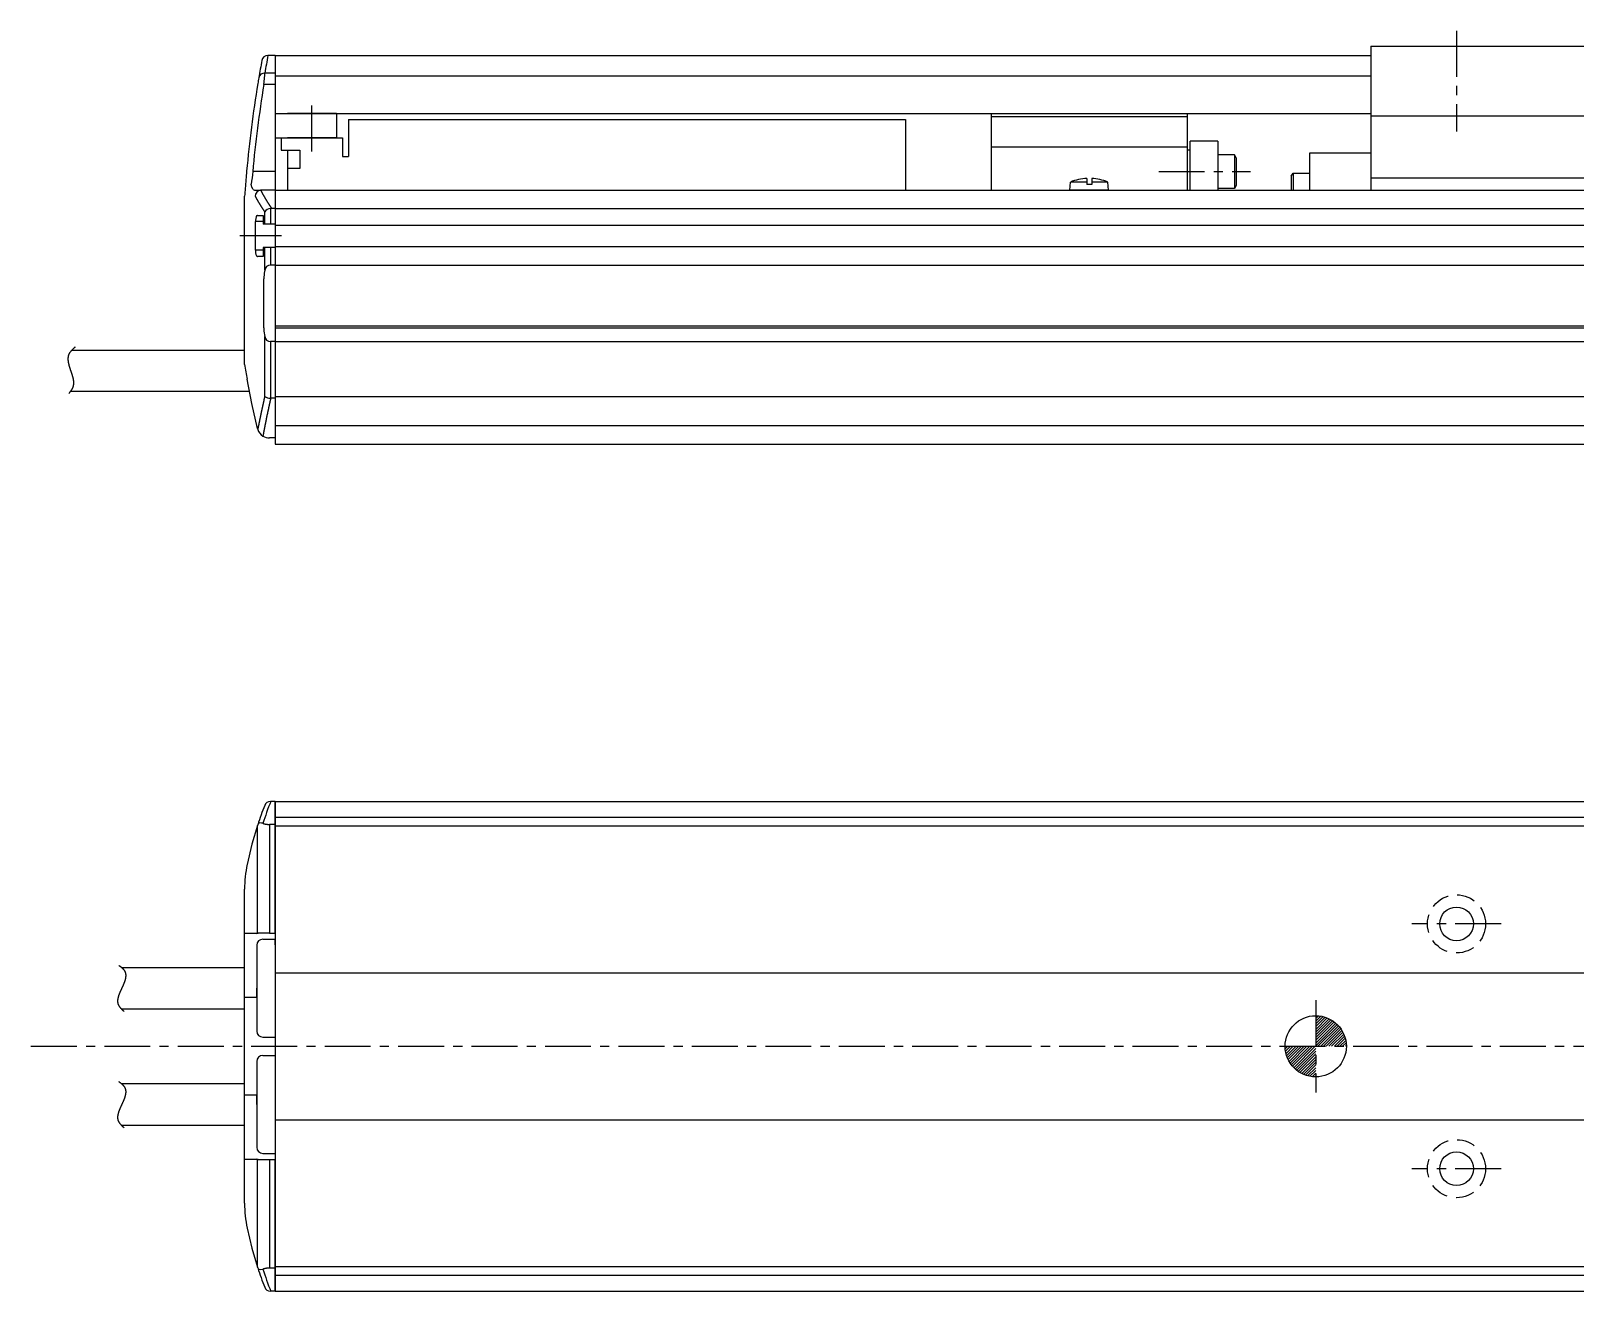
# Model space of a CAD drawing. Extents: x -241 to 503, y 113 to 503.
# Drawn here: x -107.5 to 144.8, y 148.9 to 354.8 of the extents above; entities that cross this region are included whole.
import ezdxf

# ---------------------------------------------------------------- set-up
doc = ezdxf.new("R2010")
doc.units = 0
for name, pattern in [('CENTER', [12, 7.5, -1.5, 1.5, -1.5]), ('CONTINOUS', [0]), ('DASHED', [4.5, 3, -1.5])]:
    doc.linetypes.add(name, pattern=pattern)
doc.layers.get('0').update_dxf_attribs({"linetype": 'CONTINUOUS'})
doc.layers.add('CENTER', color=1, linetype='CENTER')

# ---------------------------------------------------------------- blocks, each defined once
blk = doc.blocks.new('DTL0004')
at = {"color": 0, "linetype": 'CONTINUOUS'}
for p, q in [((-3.15, 0), (-3.04, 1.3)), ((3.15, 0), (-3.15, 0)), ((-0.4, 1.3), (-3.04, 1.3)), ((-0.4, 1.89), (-0.4, 0.9)), ((0.4, 0.9), (-0.4, 0.9)), ((0.4, 1.89), (0.4, 0.9)), ((3.04, 1.3), (0.4, 1.3)), ((3.15, 0), (3.04, 1.3))]:
    blk.add_line(p, q, dxfattribs=at)
for start, end in [(92.8723, 112.3565), (67.6435, 87.1277)]:
    blk.add_arc((0, -6.08), 7.98, start, end, dxfattribs=at)
at = {"color": 0}
blk.add_point((0, 0), dxfattribs=at)
blk.add_point((0, 0), dxfattribs=at)
blk = doc.blocks.new('*X7')
at = {"color": 0, "linetype": 'CONTINOUS'}
for p, q in [((102.44, 193.42), (102.87, 193.85)), ((102.44, 192.98), (103.26, 193.8)), ((102.44, 192.53), (103.63, 193.72)), ((102.44, 192.08), (103.98, 193.62)), ((102.44, 191.63), (104.31, 193.5)), ((102.44, 191.19), (104.62, 193.37)), ((102.44, 190.74), (104.91, 193.21)), ((102.44, 190.29), (105.19, 193.04)), ((102.44, 189.84), (105.45, 192.86)), ((102.44, 189.4), (105.7, 192.66)), ((102.44, 188.95), (105.93, 192.44)), ((102.8, 188.86), (106.15, 192.21)), ((103.25, 188.86), (106.36, 191.97)), ((103.7, 188.86), (106.55, 191.72)), ((104.15, 188.86), (106.73, 191.44)), ((104.59, 188.86), (106.89, 191.16)), ((105.04, 188.86), (107.03, 190.85)), ((105.49, 188.86), (107.16, 190.53)), ((105.93, 188.86), (107.26, 190.19)), ((106.38, 188.86), (107.35, 189.83)), ((106.83, 188.86), (107.41, 189.44)), ((97.46, 188.44), (97.88, 188.86)), ((97.51, 188.04), (98.33, 188.86)), ((97.59, 187.67), (98.78, 188.86)), ((97.69, 187.32), (99.23, 188.86)), ((97.8, 187), (99.67, 188.86)), ((97.94, 186.69), (100.12, 188.86)), ((98.1, 186.39), (100.57, 188.86)), ((98.27, 186.12), (101.01, 188.86)), ((98.45, 185.85), (101.46, 188.86)), ((98.65, 185.61), (101.91, 188.86)), ((98.86, 185.37), (102.36, 188.86)), ((99.09, 185.15), (102.44, 188.5)), ((99.33, 184.95), (102.44, 188.06)), ((99.59, 184.76), (102.44, 187.61)), ((99.86, 184.58), (102.44, 187.16)), ((100.15, 184.42), (102.44, 186.71)), ((107.28, 188.86), (107.44, 189.03)), ((100.45, 184.28), (102.44, 186.27)), ((100.77, 184.15), (102.44, 185.82)), ((101.11, 184.04), (102.44, 185.37)), ((101.48, 183.96), (102.44, 184.93)), ((101.86, 183.9), (102.44, 184.48)), ((102.28, 183.87), (102.44, 184.03))]:
    blk.add_line(p, q, dxfattribs=at)

msp = doc.modelspace()

# ---------------------------------------------------------------- linework, layer by layer
at = {"color": 7, "linetype": 'CONTINOUS'}
for p, q in [((-68.75, 350.76), (-68.74, 350.76)), ((-67.56, 350.76), (-68.74, 350.76)), ((-67.56, 350.76), (-67.56, 341.26)), ((-67.56, 350.76), (-67.56, 288.26)), ((-67.56, 350.76), (111.44, 350.76)), ((-67.56, 350.76), (-67.56, 341.26)), ((111.44, 352.26), (189.44, 352.26)), ((111.44, 352.26), (111.44, 328.76)), ((-67.56, 345.99), (-69.41, 345.99)), ((-67.56, 347.87), (-69.25, 347.87)), ((-67.56, 347.4), (111.44, 347.4)), ((-67.56, 341.26), (111.44, 341.26)), ((-57.56, 341.26), (-65.56, 341.26)), ((-57.56, 341.26), (-57.56, 337.26)), ((49.44, 341.26), (49.44, 328.76)), ((49.44, 340.79), (81.44, 340.79)), ((81.44, 341.26), (81.44, 328.76)), ((111.44, 340.89), (154.37, 340.89)), ((-55.56, 340.26), (35.44, 340.26)), ((-55.56, 340.26), (-55.56, 334.26)), ((35.44, 340.26), (35.44, 328.76)), ((-67.56, 337.26), (-56.56, 337.26)), ((-66.56, 337.26), (-66.56, 335.26)), ((-57.56, 337.26), (-65.56, 337.26)), ((-56.56, 337.26), (-56.56, 334.26)), ((49.44, 335.8), (81.44, 335.8)), ((81.94, 328.76), (81.94, 336.76)), ((86.44, 336.76), (81.94, 336.76)), ((86.44, 336.76), (86.44, 328.76)), ((-66.56, 335.26), (-63.56, 335.26)), ((-65.56, 335.26), (-65.56, 328.76)), ((-63.56, 335.26), (-63.56, 332.26)), ((-56.56, 334.26), (-55.56, 334.26)), ((81.94, 335.26), (81.44, 335.26)), ((89.15, 334.51), (86.44, 334.51)), ((89.44, 334.01), (89.15, 334.51)), ((89.15, 334.51), (89.15, 329.01)), ((89.44, 334.01), (89.44, 329.51)), ((111.44, 334.76), (101.44, 334.76)), ((101.44, 334.76), (101.44, 328.76)), ((-67.56, 331.76), (-71.23, 331.76)), ((-63.56, 332.26), (-65.56, 332.26)), ((98.44, 331.01), (98.73, 331.51)), ((98.44, 331.01), (98.44, 328.76)), ((98.73, 331.51), (98.73, 328.76)), ((98.73, 331.51), (101.44, 331.51)), ((111.44, 330.76), (189.44, 330.76)), ((-72.46, 329.08), (-72.46, 329.06)), ((-71.16, 328.85), (-70.95, 328.76)), ((-70.95, 328.76), (-69.8, 328.76)), ((-69.8, 328.76), (-69.95, 328.75)), ((-67.56, 328.76), (-69.8, 328.76)), ((-67.56, 328.76), (488.44, 328.76)), ((-67.56, 328.76), (-67.56, 287.26)), ((89.15, 329.01), (86.44, 329.01)), ((89.44, 329.51), (89.15, 329.01)), ((-72.56, 300.26), (-72.56, 327.76)), ((-68.14, 325.76), (-68.34, 325.74)), ((-68.34, 325.74), (-68.34, 323.16)), ((-67.56, 325.76), (-68.14, 325.76)), ((-67.56, 325.76), (488.44, 325.76)), ((-70.79, 318.91), (-70.79, 323.61)), ((-69.53, 323.61), (-70.79, 323.61)), ((-70.47, 324.61), (-69.53, 324.61)), ((-69.53, 324.61), (-69.53, 323.16)), ((-67.56, 323.16), (-69.53, 323.16)), ((-69.27, 323.16), (-69.27, 325.18)), ((-67.56, 323.01), (488.44, 323.01)), ((-69.53, 318.91), (-70.79, 318.91)), ((-69.53, 317.91), (-70.47, 317.91)), ((-67.56, 319.36), (-69.53, 319.36)), ((-69.53, 319.36), (-69.53, 317.91)), ((-69.27, 315.69), (-69.27, 319.36)), ((-68.34, 319.36), (-68.34, 316.49)), ((-67.56, 319.51), (488.44, 319.51)), ((-67.56, 316.49), (-68.34, 316.49)), ((-67.56, 316.49), (488.44, 316.49)), ((-69.41, 306.26), (-69.41, 314.26)), ((-67.56, 306.56), (488.44, 306.56)), ((-67.56, 306.26), (488.44, 306.26)), ((-69.27, 295.03), (-69.27, 304.82)), ((-68.34, 304.02), (-68.34, 294.76)), ((-67.56, 304.02), (-68.34, 304.02)), ((-67.56, 304.02), (488.44, 304.02)), ((-100.77, 302.61), (-72.59, 302.61)), ((-100.98, 295.91), (-71.78, 295.91)), ((-68.34, 294.76), (-68.29, 294.76)), ((-67.56, 294.76), (-68.29, 294.76)), ((-67.56, 295.03), (488.44, 295.03)), ((-67.56, 290.26), (488.44, 290.26)), ((-70.45, 289.79), (-70.41, 289.65)), ((-67.56, 288.26), (-68.5, 288.26)), ((-67.56, 287.26), (488.44, 287.26)), ((-68.34, 228.86), (-68.29, 228.86)), ((-67.56, 228.86), (-68.29, 228.86)), ((-67.56, 228.86), (-67.56, 148.86)), ((-67.56, 228.86), (488.44, 228.86)), ((-67.56, 225.11), (-67.56, 228.86)), ((-70.45, 224.95), (-70.41, 225.07)), ((-70.45, 207.36), (-70.45, 224.95)), ((-67.56, 225.11), (-68.5, 225.11)), ((-68.5, 225.11), (-68.5, 207.36)), ((-67.56, 226.27), (488.44, 226.27)), ((-67.56, 207.36), (-67.56, 225.11)), ((-67.56, 224.86), (488.44, 224.86)), ((-72.56, 163.21), (-72.56, 214.52)), ((-72.56, 207.31), (-72.39, 207.36)), ((-72.39, 207.36), (-70.45, 207.36)), ((-70.56, 207.29), (-70.36, 207.36)), ((-68.5, 207.36), (-70.45, 207.36)), ((-68.5, 207.36), (-67.56, 207.36)), ((-67.56, 207.36), (-67.56, 206.38)), ((-70.56, 205.36), (-70.56, 191.36)), ((-69.56, 206.36), (-67.56, 206.36)), ((-67.56, 205.44), (-67.56, 206.38)), ((-67.56, 206.36), (-67.56, 190.36)), ((-67.56, 205.44), (-67.56, 204.92)), ((-92.64, 201.71), (-72.56, 201.71)), ((-67.56, 200.86), (488.44, 200.86)), ((-70.56, 196.86), (-72.56, 196.86)), ((-70.56, 196.86), (-70.56, 198.36)), ((-92.73, 195.01), (-72.56, 195.01)), ((-69.56, 190.36), (-67.56, 190.36)), ((-69.56, 187.36), (-67.56, 187.36)), ((-67.56, 187.36), (-67.56, 171.36)), ((-70.56, 186.36), (-70.56, 172.36)), ((-92.7, 182.76), (-72.56, 182.76)), ((-70.56, 180.86), (-72.56, 180.86)), ((-70.56, 179.36), (-70.56, 180.86)), ((-67.56, 176.86), (488.44, 176.86)), ((-92.68, 175.96), (-72.56, 175.96)), ((-67.56, 172.81), (-67.56, 172.29)), ((-67.56, 172.29), (-67.56, 171.35)), ((-72.39, 170.36), (-72.56, 170.42)), ((-70.45, 170.36), (-72.39, 170.36)), ((-70.36, 170.36), (-70.56, 170.44)), ((-70.45, 152.78), (-70.45, 170.36)), ((-70.45, 170.36), (-68.5, 170.36)), ((-69.56, 171.36), (-67.56, 171.36)), ((-68.5, 170.36), (-68.5, 152.62)), ((-68.5, 170.36), (-67.56, 170.36)), ((-67.56, 171.35), (-67.56, 170.36)), ((-67.56, 152.62), (-67.56, 170.36)), ((-70.41, 152.66), (-70.45, 152.78)), ((-67.56, 152.62), (-68.5, 152.62)), ((-67.56, 152.86), (488.44, 152.86)), ((-67.56, 148.86), (-67.56, 152.62)), ((-67.56, 151.46), (488.44, 151.46)), ((-68.29, 148.86), (-68.34, 148.86)), ((-67.56, 148.86), (-68.29, 148.86)), ((-67.56, 148.86), (488.44, 148.86))]:
    msp.add_line(p, q, dxfattribs=at)
for points in [[(-69.41, 345.99), (-69.37, 346.42), (-69.32, 347.04), (-69.28, 347.54), (-69.25, 347.87)], [(-71.16, 328.85), (-71.37, 329.24), (-71.46, 329.71)], [(-70.47, 324.61), (-70.48, 324.61), (-70.59, 324.54), (-70.68, 324.37), (-70.74, 324.13), (-70.78, 323.83), (-70.79, 323.61)], [(-70.79, 318.91), (-70.79, 318.81), (-70.76, 318.49), (-70.7, 318.2), (-70.61, 318), (-70.5, 317.91), (-70.47, 317.91)], [(-69.27, 315.69), (-69.35, 315.2), (-69.41, 314.26)], [(-69.41, 306.26), (-69.39, 305.71), (-69.27, 304.82)], [(-70.45, 289.79), (-71.36, 293.88), (-72.14, 297.84)], [(-70.45, 224.95), (-71.36, 221.86), (-72.14, 218.59)], [(-69.57, 225.29), (-69.78, 225.34), (-70.08, 225.35), (-70.3, 225.24), (-70.41, 225.07)], [(-72.14, 159.14), (-71.36, 155.87), (-70.45, 152.78)], [(-70.41, 152.66), (-70.36, 152.56), (-70.21, 152.43), (-69.96, 152.37), (-69.57, 152.44)]]:
    msp.add_lwpolyline(points, dxfattribs=at)
for points in [[(-69.95, 328.75, 0), (-69.94, 328.72, 0), (-69.92, 328.7, 0), (-69.91, 328.68, 0), (-69.9, 328.65, 0), (-69.89, 328.63, 0), (-69.87, 328.61, 0), (-69.86, 328.58, 0), (-69.85, 328.56, 0), (-69.84, 328.53, 0), (-69.82, 328.51, 0), (-69.81, 328.49, 0), (-69.8, 328.46, 0), (-69.79, 328.44, 0), (-69.77, 328.42, 0), (-69.76, 328.39, 0), (-69.75, 328.37, 0), (-69.74, 328.35, 0), (-69.72, 328.32, 0), (-69.71, 328.3, 0), (-69.7, 328.27, 0), (-69.69, 328.25, 0), (-69.67, 328.23, 0), (-69.66, 328.2, 0), (-69.65, 328.18, 0), (-69.63, 328.16, 0), (-69.62, 328.13, 0), (-69.61, 328.11, 0), (-69.59, 328.08, 0), (-69.58, 328.06, 0), (-69.57, 328.04, 0), (-69.56, 328.01, 0), (-69.54, 327.99, 0), (-69.53, 327.97, 0), (-69.52, 327.94, 0), (-69.5, 327.92, 0), (-69.49, 327.9, 0), (-69.48, 327.87, 0), (-69.46, 327.85, 0), (-69.45, 327.83, 0), (-69.44, 327.8, 0), (-69.42, 327.78, 0), (-69.41, 327.76, 0), (-69.4, 327.73, 0), (-69.38, 327.71, 0), (-69.37, 327.69, 0), (-69.35, 327.66, 0), (-69.34, 327.64, 0), (-69.33, 327.62, 0), (-69.31, 327.59, 0), (-69.3, 327.57, 0), (-69.29, 327.54, 0), (-69.27, 327.52, 0), (-69.26, 327.5, 0), (-69.25, 327.47, 0), (-69.23, 327.45, 0), (-69.22, 327.43, 0), (-69.2, 327.4, 0), (-69.19, 327.38, 0), (-69.18, 327.36, 0), (-69.16, 327.33, 0), (-69.15, 327.31, 0), (-69.13, 327.29, 0), (-69.12, 327.26, 0), (-69.11, 327.24, 0), (-69.09, 327.22, 0), (-69.08, 327.19, 0), (-69.06, 327.17, 0), (-69.05, 327.15, 0), (-69.03, 327.12, 0), (-69.02, 327.1, 0), (-69.01, 327.08, 0), (-68.99, 327.05, 0), (-68.98, 327.03, 0), (-68.96, 327.01, 0), (-68.95, 326.98, 0), (-68.93, 326.96, 0), (-68.92, 326.94, 0), (-68.9, 326.91, 0), (-68.89, 326.89, 0), (-68.88, 326.87, 0), (-68.86, 326.84, 0), (-68.85, 326.82, 0), (-68.83, 326.8, 0), (-68.82, 326.77, 0), (-68.8, 326.75, 0), (-68.79, 326.73, 0), (-68.77, 326.7, 0), (-68.76, 326.68, 0), (-68.74, 326.66, 0), (-68.73, 326.63, 0), (-68.71, 326.61, 0), (-68.7, 326.59, 0), (-68.68, 326.56, 0), (-68.67, 326.54, 0), (-68.65, 326.52, 0), (-68.64, 326.5, 0), (-68.62, 326.47, 0), (-68.61, 326.45, 0), (-68.59, 326.43, 0), (-68.58, 326.4, 0), (-68.56, 326.38, 0), (-68.55, 326.36, 0), (-68.53, 326.33, 0), (-68.52, 326.31, 0), (-68.5, 326.29, 0), (-68.49, 326.26, 0), (-68.47, 326.24, 0), (-68.46, 326.22, 0), (-68.44, 326.19, 0), (-68.42, 326.17, 0), (-68.41, 326.15, 0), (-68.39, 326.13, 0), (-68.38, 326.1, 0), (-68.36, 326.08, 0), (-68.35, 326.06, 0), (-68.33, 326.03, 0), (-68.32, 326.01, 0), (-68.3, 325.99, 0), (-68.28, 325.96, 0), (-68.27, 325.94, 0), (-68.25, 325.92, 0), (-68.24, 325.89, 0), (-68.22, 325.87, 0), (-68.21, 325.85, 0), (-68.19, 325.83, 0), (-68.17, 325.8, 0), (-68.16, 325.78, 0), (-68.14, 325.76, 0)], [(-70.84, 327.76, 0), (-70.83, 327.74, 0), (-70.82, 327.72, 0), (-70.81, 327.7, 0), (-70.8, 327.68, 0), (-70.79, 327.66, 0), (-70.78, 327.63, 0), (-70.77, 327.62, 0), (-70.75, 327.59, 0), (-70.74, 327.57, 0), (-70.73, 327.55, 0), (-70.72, 327.53, 0), (-70.71, 327.51, 0), (-70.7, 327.49, 0), (-70.69, 327.47, 0), (-70.68, 327.45, 0), (-70.67, 327.43, 0), (-70.65, 327.41, 0), (-70.64, 327.39, 0), (-70.63, 327.37, 0), (-70.62, 327.35, 0), (-70.61, 327.33, 0), (-70.6, 327.31, 0), (-70.59, 327.29, 0), (-70.57, 327.27, 0), (-70.56, 327.25, 0), (-70.55, 327.23, 0), (-70.54, 327.21, 0), (-70.53, 327.19, 0), (-70.52, 327.17, 0), (-70.51, 327.15, 0), (-70.49, 327.13, 0), (-70.48, 327.11, 0), (-70.47, 327.09, 0), (-70.46, 327.07, 0), (-70.45, 327.05, 0), (-70.44, 327.03, 0), (-70.43, 327, 0), (-70.41, 326.99, 0), (-70.4, 326.96, 0), (-70.39, 326.94, 0), (-70.38, 326.92, 0), (-70.37, 326.9, 0), (-70.35, 326.88, 0), (-70.34, 326.86, 0), (-70.33, 326.84, 0), (-70.32, 326.82, 0), (-70.31, 326.8, 0), (-70.3, 326.78, 0), (-70.28, 326.76, 0), (-70.27, 326.74, 0), (-70.26, 326.72, 0), (-70.25, 326.7, 0), (-70.24, 326.68, 0), (-70.22, 326.66, 0), (-70.21, 326.64, 0), (-70.2, 326.62, 0), (-70.19, 326.6, 0), (-70.18, 326.58, 0), (-70.16, 326.56, 0), (-70.15, 326.54, 0), (-70.14, 326.52, 0), (-70.13, 326.5, 0), (-70.11, 326.48, 0), (-70.1, 326.46, 0), (-70.09, 326.44, 0), (-70.08, 326.42, 0), (-70.07, 326.4, 0), (-70.05, 326.38, 0), (-70.04, 326.36, 0), (-70.03, 326.34, 0), (-70.02, 326.32, 0), (-70, 326.3, 0), (-69.99, 326.28, 0), (-69.98, 326.26, 0), (-69.97, 326.24, 0), (-69.95, 326.22, 0), (-69.94, 326.2, 0), (-69.93, 326.18, 0), (-69.92, 326.16, 0), (-69.9, 326.14, 0), (-69.89, 326.12, 0), (-69.88, 326.1, 0), (-69.86, 326.08, 0), (-69.85, 326.06, 0), (-69.84, 326.04, 0), (-69.83, 326.02, 0), (-69.81, 326, 0), (-69.8, 325.98, 0), (-69.79, 325.96, 0), (-69.78, 325.94, 0), (-69.76, 325.92, 0), (-69.75, 325.9, 0), (-69.74, 325.88, 0), (-69.72, 325.86, 0), (-69.71, 325.84, 0), (-69.7, 325.82, 0), (-69.69, 325.8, 0), (-69.67, 325.78, 0), (-69.66, 325.76, 0), (-69.65, 325.74, 0), (-69.63, 325.72, 0), (-69.62, 325.7, 0), (-69.61, 325.68, 0), (-69.59, 325.66, 0), (-69.58, 325.64, 0), (-69.57, 325.62, 0), (-69.55, 325.6, 0), (-69.54, 325.58, 0), (-69.53, 325.56, 0), (-69.51, 325.54, 0), (-69.5, 325.52, 0), (-69.49, 325.5, 0), (-69.47, 325.48, 0), (-69.46, 325.46, 0), (-69.45, 325.44, 0), (-69.43, 325.42, 0), (-69.42, 325.4, 0), (-69.41, 325.38, 0), (-69.39, 325.36, 0), (-69.38, 325.34, 0), (-69.37, 325.32, 0), (-69.35, 325.3, 0), (-69.34, 325.28, 0), (-69.33, 325.26, 0), (-69.31, 325.24, 0), (-69.3, 325.22, 0), (-69.29, 325.2, 0), (-69.27, 325.18, 0)], [(-69.27, 295.02, 0), (-69.28, 294.98, 0), (-69.29, 294.94, 0), (-69.3, 294.9, 0), (-69.31, 294.86, 0), (-69.32, 294.82, 0), (-69.33, 294.78, 0), (-69.34, 294.73, 0), (-69.35, 294.69, 0), (-69.36, 294.65, 0), (-69.37, 294.61, 0), (-69.38, 294.57, 0), (-69.39, 294.53, 0), (-69.39, 294.48, 0), (-69.4, 294.44, 0), (-69.41, 294.4, 0), (-69.42, 294.36, 0), (-69.43, 294.32, 0), (-69.44, 294.28, 0), (-69.45, 294.23, 0), (-69.46, 294.19, 0), (-69.47, 294.15, 0), (-69.48, 294.11, 0), (-69.49, 294.07, 0), (-69.5, 294.03, 0), (-69.51, 293.98, 0), (-69.52, 293.94, 0), (-69.53, 293.9, 0), (-69.53, 293.86, 0), (-69.54, 293.82, 0), (-69.55, 293.77, 0), (-69.56, 293.73, 0), (-69.57, 293.69, 0), (-69.58, 293.65, 0), (-69.59, 293.61, 0), (-69.6, 293.57, 0), (-69.61, 293.52, 0), (-69.62, 293.48, 0), (-69.63, 293.44, 0), (-69.64, 293.4, 0), (-69.65, 293.36, 0), (-69.65, 293.31, 0), (-69.66, 293.27, 0), (-69.67, 293.23, 0), (-69.68, 293.19, 0), (-69.69, 293.15, 0), (-69.7, 293.11, 0), (-69.71, 293.06, 0), (-69.72, 293.02, 0), (-69.73, 292.98, 0), (-69.74, 292.94, 0), (-69.74, 292.9, 0), (-69.75, 292.85, 0), (-69.76, 292.81, 0), (-69.77, 292.77, 0), (-69.78, 292.73, 0), (-69.79, 292.69, 0), (-69.8, 292.64, 0), (-69.81, 292.6, 0), (-69.82, 292.56, 0), (-69.83, 292.52, 0), (-69.83, 292.48, 0), (-69.84, 292.43, 0), (-69.85, 292.39, 0), (-69.86, 292.35, 0), (-69.87, 292.31, 0), (-69.88, 292.27, 0), (-69.89, 292.22, 0), (-69.9, 292.18, 0), (-69.91, 292.14, 0), (-69.91, 292.1, 0), (-69.92, 292.06, 0), (-69.93, 292.01, 0), (-69.94, 291.97, 0), (-69.95, 291.93, 0), (-69.96, 291.89, 0), (-69.97, 291.85, 0), (-69.98, 291.8, 0), (-69.98, 291.76, 0), (-69.99, 291.72, 0), (-70, 291.68, 0), (-70.01, 291.63, 0), (-70.02, 291.59, 0), (-70.03, 291.55, 0), (-70.04, 291.51, 0), (-70.04, 291.47, 0), (-70.05, 291.42, 0), (-70.06, 291.38, 0), (-70.07, 291.34, 0), (-70.08, 291.3, 0), (-70.09, 291.26, 0), (-70.1, 291.21, 0), (-70.1, 291.17, 0), (-70.11, 291.13, 0), (-70.12, 291.09, 0), (-70.13, 291.05, 0), (-70.14, 291, 0), (-70.15, 290.96, 0), (-70.16, 290.92, 0), (-70.16, 290.88, 0), (-70.17, 290.83, 0), (-70.18, 290.79, 0), (-70.19, 290.75, 0), (-70.2, 290.71, 0), (-70.21, 290.66, 0), (-70.22, 290.62, 0), (-70.22, 290.58, 0), (-70.23, 290.54, 0), (-70.24, 290.5, 0), (-70.25, 290.45, 0), (-70.26, 290.41, 0), (-70.27, 290.37, 0), (-70.27, 290.33, 0), (-70.28, 290.28, 0), (-70.29, 290.24, 0), (-70.3, 290.2, 0), (-70.31, 290.16, 0), (-70.32, 290.11, 0), (-70.32, 290.07, 0), (-70.33, 290.03, 0), (-70.34, 289.99, 0), (-70.35, 289.94, 0), (-70.36, 289.9, 0), (-70.37, 289.86, 0), (-70.37, 289.82, 0), (-70.38, 289.77, 0), (-70.39, 289.73, 0), (-70.4, 289.69, 0), (-70.41, 289.65, 0)], [(-68.29, 294.76, 0), (-68.3, 294.71, 0), (-68.31, 294.66, 0), (-68.32, 294.61, 0), (-68.33, 294.57, 0), (-68.34, 294.52, 0), (-68.35, 294.47, 0), (-68.36, 294.42, 0), (-68.37, 294.38, 0), (-68.38, 294.33, 0), (-68.4, 294.28, 0), (-68.41, 294.23, 0), (-68.42, 294.18, 0), (-68.43, 294.13, 0), (-68.44, 294.09, 0), (-68.45, 294.04, 0), (-68.46, 293.99, 0), (-68.47, 293.94, 0), (-68.48, 293.89, 0), (-68.49, 293.85, 0), (-68.5, 293.8, 0), (-68.51, 293.75, 0), (-68.52, 293.7, 0), (-68.53, 293.65, 0), (-68.54, 293.61, 0), (-68.56, 293.56, 0), (-68.57, 293.51, 0), (-68.58, 293.46, 0), (-68.59, 293.42, 0), (-68.6, 293.37, 0), (-68.61, 293.32, 0), (-68.62, 293.27, 0), (-68.63, 293.22, 0), (-68.64, 293.18, 0), (-68.65, 293.13, 0), (-68.66, 293.08, 0), (-68.67, 293.03, 0), (-68.68, 292.98, 0), (-68.69, 292.93, 0), (-68.7, 292.89, 0), (-68.71, 292.84, 0), (-68.72, 292.79, 0), (-68.73, 292.74, 0), (-68.74, 292.69, 0), (-68.75, 292.64, 0), (-68.76, 292.6, 0), (-68.77, 292.55, 0), (-68.78, 292.5, 0), (-68.79, 292.45, 0), (-68.8, 292.4, 0), (-68.81, 292.36, 0), (-68.82, 292.31, 0), (-68.83, 292.26, 0), (-68.84, 292.21, 0), (-68.85, 292.16, 0), (-68.87, 292.11, 0), (-68.88, 292.06, 0), (-68.89, 292.02, 0), (-68.9, 291.97, 0), (-68.91, 291.92, 0), (-68.92, 291.87, 0), (-68.93, 291.82, 0), (-68.94, 291.77, 0), (-68.95, 291.73, 0), (-68.96, 291.68, 0), (-68.97, 291.63, 0), (-68.98, 291.58, 0), (-68.99, 291.53, 0), (-69, 291.49, 0), (-69.01, 291.44, 0), (-69.02, 291.39, 0), (-69.03, 291.34, 0), (-69.03, 291.29, 0), (-69.04, 291.24, 0), (-69.05, 291.19, 0), (-69.06, 291.15, 0), (-69.07, 291.1, 0), (-69.08, 291.05, 0), (-69.09, 291, 0), (-69.1, 290.95, 0), (-69.11, 290.9, 0), (-69.12, 290.86, 0), (-69.13, 290.81, 0), (-69.14, 290.76, 0), (-69.15, 290.71, 0), (-69.16, 290.66, 0), (-69.17, 290.61, 0), (-69.18, 290.56, 0), (-69.19, 290.51, 0), (-69.2, 290.47, 0), (-69.21, 290.42, 0), (-69.22, 290.37, 0), (-69.23, 290.32, 0), (-69.24, 290.27, 0), (-69.25, 290.22, 0), (-69.26, 290.17, 0), (-69.27, 290.13, 0), (-69.28, 290.08, 0), (-69.29, 290.03, 0), (-69.3, 289.98, 0), (-69.31, 289.93, 0), (-69.32, 289.88, 0), (-69.32, 289.83, 0), (-69.33, 289.79, 0), (-69.34, 289.74, 0), (-69.35, 289.69, 0), (-69.36, 289.64, 0), (-69.37, 289.59, 0), (-69.38, 289.54, 0), (-69.39, 289.49, 0), (-69.4, 289.44, 0), (-69.41, 289.39, 0), (-69.42, 289.35, 0), (-69.43, 289.3, 0), (-69.44, 289.25, 0), (-69.45, 289.2, 0), (-69.46, 289.15, 0), (-69.46, 289.1, 0), (-69.47, 289.05, 0), (-69.48, 289, 0), (-69.49, 288.95, 0), (-69.5, 288.91, 0), (-69.51, 288.86, 0), (-69.52, 288.81, 0), (-69.53, 288.76, 0), (-69.54, 288.71, 0), (-69.55, 288.66, 0), (-69.56, 288.61, 0), (-69.57, 288.56, 0)], [(-69.57, 225.29, 0), (-69.56, 225.29, 0), (-69.55, 225.28, 0), (-69.54, 225.28, 0), (-69.54, 225.28, 0), (-69.53, 225.28, 0), (-69.52, 225.27, 0), (-69.51, 225.27, 0), (-69.51, 225.27, 0), (-69.5, 225.27, 0), (-69.49, 225.26, 0), (-69.48, 225.26, 0), (-69.48, 225.26, 0), (-69.47, 225.26, 0), (-69.46, 225.25, 0), (-69.45, 225.25, 0), (-69.44, 225.25, 0), (-69.44, 225.25, 0), (-69.43, 225.24, 0), (-69.42, 225.24, 0), (-69.41, 225.24, 0), (-69.41, 225.24, 0), (-69.4, 225.23, 0), (-69.39, 225.23, 0), (-69.38, 225.23, 0), (-69.37, 225.23, 0), (-69.37, 225.22, 0), (-69.36, 225.22, 0), (-69.35, 225.22, 0), (-69.34, 225.22, 0), (-69.33, 225.22, 0), (-69.33, 225.22, 0), (-69.32, 225.21, 0), (-69.31, 225.21, 0), (-69.3, 225.21, 0), (-69.29, 225.21, 0), (-69.29, 225.21, 0), (-69.28, 225.2, 0), (-69.27, 225.2, 0), (-69.26, 225.2, 0), (-69.25, 225.2, 0), (-69.25, 225.19, 0), (-69.24, 225.19, 0), (-69.23, 225.19, 0), (-69.22, 225.19, 0), (-69.21, 225.19, 0), (-69.2, 225.19, 0), (-69.2, 225.18, 0), (-69.19, 225.18, 0), (-69.18, 225.18, 0), (-69.17, 225.18, 0), (-69.16, 225.18, 0), (-69.16, 225.18, 0), (-69.15, 225.17, 0), (-69.14, 225.17, 0), (-69.13, 225.17, 0), (-69.12, 225.17, 0), (-69.11, 225.17, 0), (-69.11, 225.17, 0), (-69.1, 225.16, 0), (-69.09, 225.16, 0), (-69.08, 225.16, 0), (-69.07, 225.16, 0), (-69.06, 225.16, 0), (-69.06, 225.16, 0), (-69.05, 225.16, 0), (-69.04, 225.15, 0), (-69.03, 225.15, 0), (-69.02, 225.15, 0), (-69.01, 225.15, 0), (-69, 225.15, 0), (-69, 225.15, 0), (-68.99, 225.15, 0), (-68.98, 225.15, 0), (-68.97, 225.14, 0), (-68.96, 225.14, 0), (-68.95, 225.14, 0), (-68.94, 225.14, 0), (-68.94, 225.14, 0), (-68.93, 225.14, 0), (-68.92, 225.14, 0), (-68.91, 225.14, 0), (-68.9, 225.13, 0), (-68.89, 225.13, 0), (-68.88, 225.13, 0), (-68.88, 225.13, 0), (-68.87, 225.13, 0), (-68.86, 225.13, 0), (-68.85, 225.13, 0), (-68.84, 225.13, 0), (-68.83, 225.13, 0), (-68.82, 225.13, 0), (-68.82, 225.13, 0), (-68.81, 225.13, 0), (-68.8, 225.12, 0), (-68.79, 225.12, 0), (-68.78, 225.12, 0), (-68.77, 225.12, 0), (-68.76, 225.12, 0), (-68.75, 225.12, 0), (-68.75, 225.12, 0), (-68.74, 225.12, 0), (-68.73, 225.12, 0), (-68.72, 225.12, 0), (-68.71, 225.12, 0), (-68.7, 225.12, 0), (-68.69, 225.12, 0), (-68.69, 225.12, 0), (-68.68, 225.12, 0), (-68.67, 225.12, 0), (-68.66, 225.12, 0), (-68.65, 225.12, 0), (-68.64, 225.12, 0), (-68.63, 225.11, 0), (-68.62, 225.11, 0), (-68.62, 225.11, 0), (-68.61, 225.11, 0), (-68.6, 225.11, 0), (-68.59, 225.11, 0), (-68.58, 225.11, 0), (-68.57, 225.11, 0), (-68.56, 225.11, 0), (-68.55, 225.11, 0), (-68.55, 225.11, 0), (-68.54, 225.11, 0), (-68.53, 225.11, 0), (-68.52, 225.11, 0), (-68.51, 225.11, 0), (-68.5, 225.11, 0)], [(-68.5, 152.62, 0), (-68.51, 152.62, 0), (-68.52, 152.62, 0), (-68.53, 152.62, 0), (-68.54, 152.62, 0), (-68.55, 152.62, 0), (-68.55, 152.62, 0), (-68.56, 152.62, 0), (-68.57, 152.62, 0), (-68.58, 152.62, 0), (-68.59, 152.62, 0), (-68.6, 152.62, 0), (-68.61, 152.62, 0), (-68.62, 152.62, 0), (-68.62, 152.62, 0), (-68.63, 152.62, 0), (-68.64, 152.62, 0), (-68.65, 152.61, 0), (-68.66, 152.61, 0), (-68.67, 152.61, 0), (-68.68, 152.61, 0), (-68.69, 152.61, 0), (-68.69, 152.61, 0), (-68.7, 152.61, 0), (-68.71, 152.61, 0), (-68.72, 152.61, 0), (-68.73, 152.61, 0), (-68.74, 152.61, 0), (-68.75, 152.61, 0), (-68.75, 152.61, 0), (-68.76, 152.61, 0), (-68.77, 152.61, 0), (-68.78, 152.61, 0), (-68.79, 152.6, 0), (-68.8, 152.6, 0), (-68.81, 152.6, 0), (-68.82, 152.6, 0), (-68.82, 152.6, 0), (-68.83, 152.6, 0), (-68.84, 152.6, 0), (-68.85, 152.6, 0), (-68.86, 152.6, 0), (-68.87, 152.6, 0), (-68.88, 152.6, 0), (-68.88, 152.6, 0), (-68.89, 152.59, 0), (-68.9, 152.59, 0), (-68.91, 152.59, 0), (-68.92, 152.59, 0), (-68.93, 152.59, 0), (-68.94, 152.59, 0), (-68.94, 152.59, 0), (-68.95, 152.59, 0), (-68.96, 152.59, 0), (-68.97, 152.59, 0), (-68.98, 152.58, 0), (-68.99, 152.58, 0), (-69, 152.58, 0), (-69, 152.58, 0), (-69.01, 152.58, 0), (-69.02, 152.58, 0), (-69.03, 152.58, 0), (-69.04, 152.57, 0), (-69.05, 152.57, 0), (-69.06, 152.57, 0), (-69.06, 152.57, 0), (-69.07, 152.57, 0), (-69.08, 152.57, 0), (-69.09, 152.57, 0), (-69.1, 152.56, 0), (-69.11, 152.56, 0), (-69.11, 152.56, 0), (-69.12, 152.56, 0), (-69.13, 152.56, 0), (-69.14, 152.56, 0), (-69.15, 152.56, 0), (-69.16, 152.55, 0), (-69.16, 152.55, 0), (-69.17, 152.55, 0), (-69.18, 152.55, 0), (-69.19, 152.55, 0), (-69.2, 152.54, 0), (-69.2, 152.54, 0), (-69.21, 152.54, 0), (-69.22, 152.54, 0), (-69.23, 152.54, 0), (-69.24, 152.54, 0), (-69.25, 152.53, 0), (-69.25, 152.53, 0), (-69.26, 152.53, 0), (-69.27, 152.53, 0), (-69.28, 152.53, 0), (-69.29, 152.53, 0), (-69.29, 152.52, 0), (-69.3, 152.52, 0), (-69.31, 152.52, 0), (-69.32, 152.52, 0), (-69.33, 152.51, 0), (-69.33, 152.51, 0), (-69.34, 152.51, 0), (-69.35, 152.51, 0), (-69.36, 152.51, 0), (-69.37, 152.5, 0), (-69.37, 152.5, 0), (-69.38, 152.5, 0), (-69.39, 152.5, 0), (-69.4, 152.5, 0), (-69.41, 152.49, 0), (-69.41, 152.49, 0), (-69.42, 152.49, 0), (-69.43, 152.49, 0), (-69.44, 152.48, 0), (-69.44, 152.48, 0), (-69.45, 152.48, 0), (-69.46, 152.48, 0), (-69.47, 152.47, 0), (-69.48, 152.47, 0), (-69.48, 152.47, 0), (-69.49, 152.47, 0), (-69.5, 152.46, 0), (-69.51, 152.46, 0), (-69.51, 152.46, 0), (-69.52, 152.46, 0), (-69.53, 152.45, 0), (-69.54, 152.45, 0), (-69.54, 152.45, 0), (-69.55, 152.45, 0), (-69.56, 152.44, 0), (-69.57, 152.44, 0)]]:
    msp.add_polyline3d(points, dxfattribs=at)
at = {"color": 7}
for points in [[(-100.24, 303.09, 0), (-100.27, 303.06, 0), (-100.31, 303.04, 0), (-100.34, 303.01, 0), (-100.37, 302.98, 0), (-100.4, 302.95, 0), (-100.44, 302.92, 0), (-100.47, 302.89, 0), (-100.5, 302.86, 0), (-100.54, 302.83, 0), (-100.57, 302.81, 0), (-100.6, 302.77, 0), (-100.63, 302.74, 0), (-100.67, 302.71, 0), (-100.7, 302.68, 0), (-100.73, 302.65, 0), (-100.76, 302.62, 0), (-100.79, 302.59, 0), (-100.82, 302.56, 0), (-100.85, 302.52, 0), (-100.88, 302.49, 0), (-100.91, 302.46, 0), (-100.94, 302.43, 0), (-100.97, 302.39, 0), (-100.99, 302.36, 0), (-101.02, 302.33, 0), (-101.05, 302.29, 0), (-101.07, 302.26, 0), (-101.1, 302.22, 0), (-101.12, 302.19, 0), (-101.14, 302.15, 0), (-101.16, 302.12, 0), (-101.19, 302.08, 0), (-101.21, 302.05, 0), (-101.23, 302.01, 0), (-101.24, 301.98, 0), (-101.26, 301.94, 0), (-101.28, 301.9, 0), (-101.29, 301.87, 0), (-101.31, 301.83, 0), (-101.32, 301.79, 0), (-101.34, 301.75, 0), (-101.35, 301.72, 0), (-101.36, 301.68, 0), (-101.37, 301.64, 0), (-101.38, 301.6, 0), (-101.39, 301.56, 0), (-101.39, 301.52, 0), (-101.4, 301.49, 0), (-101.41, 301.45, 0), (-101.41, 301.41, 0), (-101.42, 301.37, 0), (-101.42, 301.33, 0), (-101.42, 301.29, 0), (-101.42, 301.25, 0), (-101.43, 301.21, 0), (-101.43, 301.17, 0), (-101.43, 301.13, 0), (-101.42, 301.09, 0), (-101.42, 301.05, 0), (-101.42, 301, 0), (-101.42, 300.96, 0), (-101.42, 300.92, 0), (-101.41, 300.88, 0), (-101.41, 300.84, 0), (-101.4, 300.8, 0), (-101.4, 300.75, 0), (-101.39, 300.71, 0), (-101.38, 300.67, 0), (-101.38, 300.63, 0), (-101.37, 300.58, 0), (-101.36, 300.54, 0), (-101.35, 300.5, 0), (-101.34, 300.45, 0), (-101.33, 300.41, 0), (-101.32, 300.37, 0), (-101.31, 300.32, 0), (-101.3, 300.28, 0), (-101.29, 300.24, 0), (-101.28, 300.19, 0), (-101.27, 300.15, 0), (-101.25, 300.11, 0), (-101.24, 300.06, 0), (-101.23, 300.02, 0), (-101.22, 299.98, 0), (-101.2, 299.93, 0), (-101.19, 299.89, 0), (-101.18, 299.84, 0), (-101.16, 299.8, 0), (-101.15, 299.75, 0), (-101.13, 299.71, 0), (-101.12, 299.67, 0), (-101.1, 299.62, 0), (-101.09, 299.58, 0), (-101.07, 299.53, 0), (-101.06, 299.49, 0), (-101.04, 299.44, 0), (-101.03, 299.4, 0), (-101.01, 299.35, 0), (-101, 299.31, 0), (-100.98, 299.26, 0), (-100.97, 299.22, 0), (-100.95, 299.17, 0), (-100.94, 299.13, 0), (-100.92, 299.08, 0), (-100.91, 299.04, 0), (-100.89, 298.99, 0), (-100.88, 298.95, 0), (-100.86, 298.9, 0), (-100.85, 298.86, 0), (-100.83, 298.81, 0), (-100.82, 298.77, 0), (-100.8, 298.73, 0), (-100.79, 298.68, 0), (-100.77, 298.63, 0), (-100.76, 298.59, 0), (-100.75, 298.55, 0), (-100.73, 298.5, 0), (-100.72, 298.46, 0), (-100.71, 298.41, 0), (-100.69, 298.37, 0), (-100.68, 298.32, 0), (-100.67, 298.28, 0), (-100.66, 298.23, 0), (-100.64, 298.19, 0), (-100.63, 298.15, 0), (-100.62, 298.1, 0), (-100.61, 298.06, 0), (-100.6, 298.01, 0), (-100.59, 297.97, 0), (-100.58, 297.93, 0), (-100.58, 297.88, 0), (-100.57, 297.84, 0), (-100.56, 297.8, 0), (-100.55, 297.75, 0), (-100.55, 297.71, 0), (-100.54, 297.67, 0), (-100.53, 297.62, 0), (-100.53, 297.58, 0), (-100.52, 297.54, 0), (-100.52, 297.49, 0), (-100.52, 297.45, 0), (-100.51, 297.41, 0), (-100.51, 297.37, 0), (-100.51, 297.32, 0), (-100.51, 297.28, 0), (-100.51, 297.24, 0), (-100.51, 297.2, 0), (-100.51, 297.16, 0), (-100.51, 297.11, 0), (-100.52, 297.07, 0), (-100.52, 297.03, 0), (-100.52, 296.99, 0), (-100.53, 296.95, 0), (-100.54, 296.91, 0), (-100.54, 296.87, 0), (-100.55, 296.83, 0), (-100.56, 296.79, 0), (-100.57, 296.75, 0), (-100.58, 296.71, 0), (-100.59, 296.67, 0), (-100.6, 296.63, 0), (-100.61, 296.59, 0), (-100.63, 296.55, 0), (-100.64, 296.51, 0), (-100.66, 296.47, 0), (-100.67, 296.43, 0), (-100.69, 296.4, 0), (-100.71, 296.36, 0), (-100.73, 296.32, 0), (-100.75, 296.28, 0), (-100.77, 296.25, 0), (-100.79, 296.21, 0), (-100.81, 296.17, 0), (-100.83, 296.13, 0), (-100.86, 296.1, 0), (-100.88, 296.06, 0), (-100.9, 296.02, 0), (-100.93, 295.99, 0), (-100.95, 295.95, 0), (-100.98, 295.92, 0), (-101, 295.88, 0), (-101.03, 295.85, 0), (-101.05, 295.81, 0), (-101.08, 295.77, 0), (-101.1, 295.74, 0), (-101.13, 295.71, 0), (-101.16, 295.67, 0), (-101.18, 295.64, 0), (-101.21, 295.6, 0), (-101.24, 295.57, 0), (-101.26, 295.54, 0)], [(-92.26, 194.55, 0), (-92.29, 194.58, 0), (-92.32, 194.61, 0), (-92.36, 194.64, 0), (-92.39, 194.67, 0), (-92.42, 194.7, 0), (-92.45, 194.73, 0), (-92.48, 194.76, 0), (-92.52, 194.79, 0), (-92.55, 194.83, 0), (-92.58, 194.86, 0), (-92.61, 194.89, 0), (-92.64, 194.93, 0), (-92.67, 194.96, 0), (-92.71, 194.99, 0), (-92.74, 195.02, 0), (-92.77, 195.06, 0), (-92.79, 195.09, 0), (-92.82, 195.13, 0), (-92.85, 195.16, 0), (-92.88, 195.2, 0), (-92.91, 195.23, 0), (-92.93, 195.27, 0), (-92.96, 195.3, 0), (-92.98, 195.34, 0), (-93, 195.37, 0), (-93.03, 195.41, 0), (-93.05, 195.45, 0), (-93.07, 195.49, 0), (-93.09, 195.52, 0), (-93.11, 195.56, 0), (-93.13, 195.6, 0), (-93.14, 195.63, 0), (-93.16, 195.67, 0), (-93.17, 195.71, 0), (-93.19, 195.75, 0), (-93.2, 195.79, 0), (-93.21, 195.83, 0), (-93.22, 195.87, 0), (-93.23, 195.91, 0), (-93.24, 195.95, 0), (-93.24, 195.99, 0), (-93.25, 196.03, 0), (-93.25, 196.07, 0), (-93.26, 196.11, 0), (-93.26, 196.15, 0), (-93.26, 196.19, 0), (-93.26, 196.24, 0), (-93.26, 196.28, 0), (-93.26, 196.32, 0), (-93.26, 196.36, 0), (-93.26, 196.41, 0), (-93.25, 196.45, 0), (-93.25, 196.49, 0), (-93.24, 196.53, 0), (-93.24, 196.58, 0), (-93.23, 196.62, 0), (-93.22, 196.66, 0), (-93.21, 196.71, 0), (-93.2, 196.75, 0), (-93.19, 196.79, 0), (-93.18, 196.84, 0), (-93.17, 196.88, 0), (-93.16, 196.93, 0), (-93.15, 196.97, 0), (-93.14, 197.01, 0), (-93.12, 197.06, 0), (-93.11, 197.1, 0), (-93.1, 197.15, 0), (-93.08, 197.19, 0), (-93.07, 197.24, 0), (-93.05, 197.28, 0), (-93.03, 197.33, 0), (-93.02, 197.38, 0), (-93, 197.42, 0), (-92.98, 197.47, 0), (-92.96, 197.51, 0), (-92.95, 197.56, 0), (-92.93, 197.6, 0), (-92.91, 197.65, 0), (-92.89, 197.69, 0), (-92.87, 197.74, 0), (-92.85, 197.79, 0), (-92.83, 197.83, 0), (-92.81, 197.88, 0), (-92.79, 197.93, 0), (-92.77, 197.97, 0), (-92.75, 198.02, 0), (-92.73, 198.06, 0), (-92.71, 198.11, 0), (-92.69, 198.16, 0), (-92.66, 198.2, 0), (-92.64, 198.25, 0), (-92.62, 198.29, 0), (-92.6, 198.34, 0), (-92.58, 198.39, 0), (-92.56, 198.43, 0), (-92.54, 198.48, 0), (-92.52, 198.52, 0), (-92.5, 198.57, 0), (-92.47, 198.62, 0), (-92.45, 198.66, 0), (-92.43, 198.71, 0), (-92.41, 198.75, 0), (-92.39, 198.8, 0), (-92.37, 198.84, 0), (-92.35, 198.89, 0), (-92.33, 198.94, 0), (-92.31, 198.98, 0), (-92.29, 199.03, 0), (-92.27, 199.07, 0), (-92.25, 199.12, 0), (-92.24, 199.16, 0), (-92.22, 199.21, 0), (-92.2, 199.25, 0), (-92.18, 199.3, 0), (-92.17, 199.34, 0), (-92.15, 199.39, 0), (-92.13, 199.43, 0), (-92.12, 199.48, 0), (-92.1, 199.52, 0), (-92.09, 199.56, 0), (-92.07, 199.61, 0), (-92.06, 199.65, 0), (-92.05, 199.69, 0), (-92.04, 199.74, 0), (-92.02, 199.78, 0), (-92.01, 199.82, 0), (-92, 199.87, 0), (-91.99, 199.91, 0), (-91.98, 199.95, 0), (-91.97, 200, 0), (-91.97, 200.04, 0), (-91.96, 200.08, 0), (-91.95, 200.12, 0), (-91.95, 200.16, 0), (-91.94, 200.21, 0), (-91.94, 200.25, 0), (-91.93, 200.29, 0), (-91.93, 200.33, 0), (-91.93, 200.37, 0), (-91.93, 200.41, 0), (-91.93, 200.45, 0), (-91.93, 200.49, 0), (-91.93, 200.53, 0), (-91.94, 200.57, 0), (-91.94, 200.61, 0), (-91.94, 200.65, 0), (-91.95, 200.69, 0), (-91.96, 200.72, 0), (-91.97, 200.76, 0), (-91.98, 200.8, 0), (-91.99, 200.84, 0), (-92, 200.88, 0), (-92.01, 200.91, 0), (-92.02, 200.95, 0), (-92.04, 200.99, 0), (-92.05, 201.02, 0), (-92.07, 201.06, 0), (-92.09, 201.09, 0), (-92.11, 201.13, 0), (-92.13, 201.16, 0), (-92.15, 201.2, 0), (-92.18, 201.23, 0), (-92.2, 201.26, 0), (-92.23, 201.3, 0), (-92.25, 201.33, 0), (-92.28, 201.37, 0), (-92.31, 201.4, 0), (-92.34, 201.43, 0), (-92.37, 201.46, 0), (-92.4, 201.49, 0), (-92.43, 201.53, 0), (-92.46, 201.56, 0), (-92.49, 201.59, 0), (-92.53, 201.62, 0), (-92.56, 201.65, 0), (-92.59, 201.68, 0), (-92.63, 201.71, 0), (-92.66, 201.74, 0), (-92.7, 201.76, 0), (-92.74, 201.79, 0), (-92.77, 201.82, 0), (-92.81, 201.85, 0), (-92.84, 201.88, 0), (-92.88, 201.9, 0), (-92.92, 201.93, 0), (-92.95, 201.96, 0), (-92.99, 201.98, 0), (-93.03, 202.01, 0), (-93.06, 202.03, 0), (-93.1, 202.06, 0)], [(-92.26, 175.55, 0), (-92.29, 175.58, 0), (-92.32, 175.61, 0), (-92.36, 175.64, 0), (-92.39, 175.67, 0), (-92.42, 175.7, 0), (-92.45, 175.73, 0), (-92.48, 175.76, 0), (-92.52, 175.79, 0), (-92.55, 175.83, 0), (-92.58, 175.86, 0), (-92.61, 175.89, 0), (-92.64, 175.93, 0), (-92.67, 175.96, 0), (-92.71, 175.99, 0), (-92.74, 176.02, 0), (-92.77, 176.06, 0), (-92.79, 176.09, 0), (-92.82, 176.13, 0), (-92.85, 176.16, 0), (-92.88, 176.2, 0), (-92.91, 176.23, 0), (-92.93, 176.27, 0), (-92.96, 176.3, 0), (-92.98, 176.34, 0), (-93, 176.37, 0), (-93.03, 176.41, 0), (-93.05, 176.45, 0), (-93.07, 176.49, 0), (-93.09, 176.52, 0), (-93.11, 176.56, 0), (-93.13, 176.6, 0), (-93.14, 176.63, 0), (-93.16, 176.67, 0), (-93.17, 176.71, 0), (-93.19, 176.75, 0), (-93.2, 176.79, 0), (-93.21, 176.83, 0), (-93.22, 176.87, 0), (-93.23, 176.91, 0), (-93.24, 176.95, 0), (-93.24, 176.99, 0), (-93.25, 177.03, 0), (-93.25, 177.07, 0), (-93.26, 177.11, 0), (-93.26, 177.15, 0), (-93.26, 177.19, 0), (-93.26, 177.24, 0), (-93.26, 177.28, 0), (-93.26, 177.32, 0), (-93.26, 177.36, 0), (-93.26, 177.41, 0), (-93.25, 177.45, 0), (-93.25, 177.49, 0), (-93.24, 177.53, 0), (-93.24, 177.58, 0), (-93.23, 177.62, 0), (-93.22, 177.66, 0), (-93.21, 177.71, 0), (-93.2, 177.75, 0), (-93.19, 177.79, 0), (-93.18, 177.84, 0), (-93.17, 177.88, 0), (-93.16, 177.93, 0), (-93.15, 177.97, 0), (-93.14, 178.01, 0), (-93.12, 178.06, 0), (-93.11, 178.1, 0), (-93.1, 178.15, 0), (-93.08, 178.19, 0), (-93.07, 178.24, 0), (-93.05, 178.28, 0), (-93.03, 178.33, 0), (-93.02, 178.38, 0), (-93, 178.42, 0), (-92.98, 178.47, 0), (-92.96, 178.51, 0), (-92.95, 178.56, 0), (-92.93, 178.6, 0), (-92.91, 178.65, 0), (-92.89, 178.69, 0), (-92.87, 178.74, 0), (-92.85, 178.79, 0), (-92.83, 178.83, 0), (-92.81, 178.88, 0), (-92.79, 178.93, 0), (-92.77, 178.97, 0), (-92.75, 179.02, 0), (-92.73, 179.06, 0), (-92.71, 179.11, 0), (-92.69, 179.16, 0), (-92.66, 179.2, 0), (-92.64, 179.25, 0), (-92.62, 179.29, 0), (-92.6, 179.34, 0), (-92.58, 179.39, 0), (-92.56, 179.43, 0), (-92.54, 179.48, 0), (-92.52, 179.52, 0), (-92.5, 179.57, 0), (-92.47, 179.62, 0), (-92.45, 179.66, 0), (-92.43, 179.71, 0), (-92.41, 179.75, 0), (-92.39, 179.8, 0), (-92.37, 179.84, 0), (-92.35, 179.89, 0), (-92.33, 179.94, 0), (-92.31, 179.98, 0), (-92.29, 180.03, 0), (-92.27, 180.07, 0), (-92.25, 180.12, 0), (-92.24, 180.16, 0), (-92.22, 180.21, 0), (-92.2, 180.25, 0), (-92.18, 180.3, 0), (-92.17, 180.34, 0), (-92.15, 180.39, 0), (-92.13, 180.43, 0), (-92.12, 180.48, 0), (-92.1, 180.52, 0), (-92.09, 180.56, 0), (-92.07, 180.61, 0), (-92.06, 180.65, 0), (-92.05, 180.69, 0), (-92.04, 180.74, 0), (-92.02, 180.78, 0), (-92.01, 180.82, 0), (-92, 180.87, 0), (-91.99, 180.91, 0), (-91.98, 180.95, 0), (-91.97, 181, 0), (-91.97, 181.04, 0), (-91.96, 181.08, 0), (-91.95, 181.12, 0), (-91.95, 181.16, 0), (-91.94, 181.21, 0), (-91.94, 181.25, 0), (-91.93, 181.29, 0), (-91.93, 181.33, 0), (-91.93, 181.37, 0), (-91.93, 181.41, 0), (-91.93, 181.45, 0), (-91.93, 181.49, 0), (-91.93, 181.53, 0), (-91.94, 181.57, 0), (-91.94, 181.61, 0), (-91.94, 181.65, 0), (-91.95, 181.69, 0), (-91.96, 181.72, 0), (-91.97, 181.76, 0), (-91.98, 181.8, 0), (-91.99, 181.84, 0), (-92, 181.88, 0), (-92.01, 181.91, 0), (-92.02, 181.95, 0), (-92.04, 181.99, 0), (-92.05, 182.02, 0), (-92.07, 182.06, 0), (-92.09, 182.09, 0), (-92.11, 182.13, 0), (-92.13, 182.16, 0), (-92.15, 182.2, 0), (-92.18, 182.23, 0), (-92.2, 182.26, 0), (-92.23, 182.3, 0), (-92.25, 182.33, 0), (-92.28, 182.37, 0), (-92.31, 182.4, 0), (-92.34, 182.43, 0), (-92.37, 182.46, 0), (-92.4, 182.49, 0), (-92.43, 182.53, 0), (-92.46, 182.56, 0), (-92.49, 182.59, 0), (-92.53, 182.62, 0), (-92.56, 182.65, 0), (-92.59, 182.68, 0), (-92.63, 182.71, 0), (-92.66, 182.74, 0), (-92.7, 182.76, 0), (-92.74, 182.79, 0), (-92.77, 182.82, 0), (-92.81, 182.85, 0), (-92.84, 182.88, 0), (-92.88, 182.9, 0), (-92.92, 182.93, 0), (-92.95, 182.96, 0), (-92.99, 182.98, 0), (-93.03, 183.01, 0), (-93.06, 183.03, 0), (-93.1, 183.06, 0)]]:
    msp.add_polyline3d(points, dxfattribs=at)
at = {"color": 3, "linetype": 'DASHED'}
for centre in [(125.44, 208.86), (125.44, 168.86)]:
    msp.add_circle(centre, 4.75, dxfattribs=at)
at = {"color": 7, "linetype": 'CONTINOUS'}
for centre, radius in [((125.44, 208.86), 2.75), ((102.44, 188.86), 5), ((125.44, 168.86), 2.75)]:
    msp.add_circle(centre, radius, dxfattribs=at)
for centre, radius, start, end in [((-68.75, 349.76), 1, 90, 169.5385), ((126.94, 314.56), 199, 169.5209, 170.3653), ((126.94, 313.62), 200, 169.5385, 170.3653), ((126.94, 313.62), 200, 170.6396, 174.7718), ((126.94, 313.62), 199, 170.6396, 174.7718), ((126.94, 313.62), 200, 170.3653, 170.6396), ((-69.3, 346.91), 0.959, 87.296, 168.8526), ((126.94, 313.62), 200, 174.7718, 175.5727), ((40.79, 318.09), 112.85, 173.0438, 174.0881), ((126.94, 313.62), 200, 175.5727, 175.9477), ((-69.76, 327.68), 1.08, 99.918, 175.9292), ((-68.13, 324.33), 1.42, 98.4757, 143.2161), ((-68.36, 315.57), 0.923, 89.0012, 172.5415), ((-68.36, 304.94), 0.92, 187.2921, 271.1652), ((75.44, 324.67), 150, 189.3668, 190.305), ((-68.34, 296.54), 1.78, 238.2867, 269.9173), ((-68.5, 290.26), 2, 197.7448, 237.8532), ((-68.5, 290.26), 2, 237.8532, 270), ((-13.4, 206.36), 60, 158.6289, 161.8332), ((-13.4, 207.23), 59, 158.4891, 162.1774), ((-68.34, 227.86), 1, 90, 158.6289), ((-52.56, 214.52), 20, 168.2428, 180), ((-69.56, 205.36), 1, 90, 180), ((-69.56, 191.36), 1, 180, 270), ((-69.56, 186.36), 1, 90, 180), ((-69.56, 172.36), 1, 180, 270), ((-52.56, 163.21), 20, 180, 191.7572), ((-13.4, 171.36), 60, 198.1668, 201.3711), ((-13.4, 170.5), 59, 197.8226, 201.5109), ((-68.34, 149.86), 1, 201.3711, 270)]:
    msp.add_arc(centre, radius, start, end, dxfattribs=at)
at = {"layer": 'CENTER', "color": 1, "linetype": 'CENTER'}
for p, q in [((125.44, 354.76), (125.44, 338.3)), ((-61.56, 335.06), (-61.56, 343.44)), ((76.78, 331.76), (91.8, 331.76)), ((-66.55, 321.26), (-73.33, 321.26)), ((132.73, 208.86), (118.15, 208.86)), ((102.44, 196.4), (102.44, 181.32)), ((-107.47, 188.86), (499.67, 188.86)), ((132.73, 168.86), (118.15, 168.86))]:
    msp.add_line(p, q, dxfattribs=at)

# ---------------------------------------------------------------- block references
at = {"color": 7, "zscale": 2}
msp.add_blockref('DTL0004', (65.44, 328.76), dxfattribs=at)
at = {"color": 7, "linetype": 'CONTINUOUS'}
msp.add_blockref('*X7', (0, 0), dxfattribs=at)

doc.saveas('drawing.dxf')
